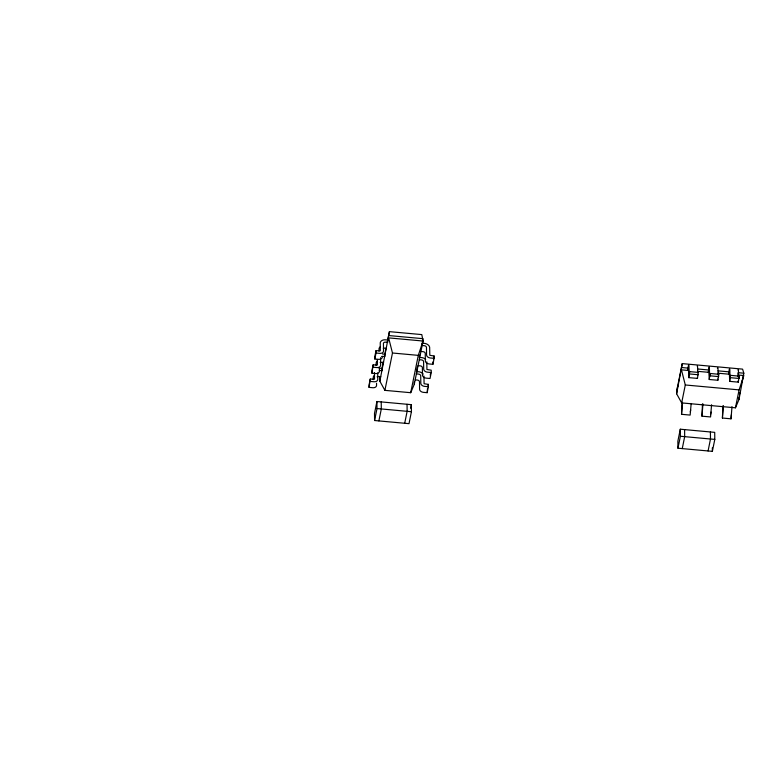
<?xml version="1.0" encoding="UTF-8"?>
<svg xmlns="http://www.w3.org/2000/svg" width="783" height="783" viewBox="0 0 783 783"><rect width="100%" height="100%" fill="white"/><g stroke="black" fill="none" stroke-linecap="round" stroke-linejoin="round"><path stroke-width="1.17" d="M690.684 409.891L690.293 411.897M374.47 372.61L374.519 379.158L370.251 379.06L369.038 385.04L369.067 387.379L372.825 387.732A3.807 2.711 11.5 0 0 376.564 385.334L376.535 383.21M377.357 359.485L377.377 365.015L373.129 364.868L371.915 370.839L371.945 373.188L375.703 373.54A3.807 2.711 11.5 0 0 379.442 371.142L379.403 367.951M374.822 358.996L376.036 353.025L379.794 353.368A3.807 2.711 11.5 0 0 383.533 350.97L383.435 343.531A2.173 1.546 11.5 0 1 385.569 342.171L387.722 342.367L387.693 340.018L384.835 339.783A5.442 3.876 11.5 0 0 380.244 342.729L380.274 350.774L376.006 350.676L374.793 356.647L374.822 358.996L378.581 359.348A3.807 2.711 11.5 0 0 382.319 356.95M369.067 387.379L370.251 379.06M371.945 373.188L373.129 364.868M379.843 381.204L389.425 331.649L421.792 334.595L423.055 341.026L414.266 384.345L410.713 392.704L384.893 390.355L379.843 381.204L380.274 376.613M381.908 368.754L383.357 361.57M384.815 354.386L385.999 348.366M387.291 342.005L389.425 331.649M376.917 401.522L374.499 413.473L374.587 420.52L409.01 423.662L411.427 411.711L411.349 404.664L376.917 401.522L377.005 408.56L374.587 420.52M384.893 390.355L392.469 353.006L388.632 337.884L423.055 341.026L418.288 355.365L410.713 392.704M378.884 420.911L381.311 408.961L381.223 401.914M404.703 423.27L407.131 411.31L407.043 404.273M423.936 376.065L424.083 383.729L428.34 384.365L428.37 386.714L424.601 386.371A3.807 2.711 11.5 0 1 420.804 383.288L420.716 375.85A2.173 1.546 11.5 0 0 418.543 374.088L416.39 373.892L417.319 366.826M419.708 355.032L419.228 357.391L422.096 357.635A5.442 3.876 11.5 0 1 425.678 359.466M422.34 342.034L423.026 338.677L388.603 335.535M410.615 408.246L411.349 404.664M427.528 388.348L427.156 392.684L423.388 392.342A3.807 2.711 11.5 0 1 419.59 389.259L419.502 381.82A2.173 1.546 11.5 0 0 417.329 380.058L415.176 379.863M427.939 386.352L428.34 384.365M430.21 375.155L430.611 373.158M433.488 358.966L434.095 355.981L429.808 355.296L429.652 347.241A5.442 3.876 11.5 0 0 424.973 343.443L422.115 343.16L422.145 345.509L424.298 345.704A2.173 1.546 11.5 0 1 426.471 347.466L426.559 354.905A3.807 2.711 11.5 0 0 430.356 357.988L434.125 358.33L434.095 355.981M427.156 392.684L428.37 386.714M426.813 361.873L426.931 369.488L431.218 370.173L431.247 372.522L430.033 378.492L426.265 378.15A3.807 2.711 11.5 0 1 422.468 375.067L422.38 367.628A2.173 1.546 11.5 0 0 420.207 365.867L418.053 365.671M420.931 351.479L423.084 351.675A2.173 1.546 11.5 0 1 425.257 353.436L425.345 360.875A3.807 2.711 11.5 0 0 429.143 363.958L432.911 364.301L434.125 358.33M676.581 391.412L682.257 363.615L742.587 369.126L743.821 373.197L739.005 399.457L735.452 407.816L681.66 402.902L676.61 393.761L677.696 386.088M676.61 393.761L682.257 363.615M681.66 402.902L685.291 384.972L681.455 369.85L687.914 370.447L688.286 366.141A5.442 0.577 -84.8 0 1 688.981 366.297L689.089 374.352M687.914 370.447L688.433 368.353L688.805 377.631L697.467 378.395L698.299 372.405L689.686 371.622L689.138 374.313M691.135 403.93L690.146 415.088L681.543 414.305L682.531 403.147M689.686 371.622L688.805 377.631M680.29 429.211L677.863 441.172L677.951 448.209L712.373 451.351L714.801 439.4L714.713 432.363L680.29 429.211L680.378 436.258L677.951 448.209M682.257 448.6L684.675 436.65L684.596 429.613M710.132 373.481L709.574 376.202L709.418 368.167A5.442 0.577 -84.8 0 0 708.723 368.01L708.351 372.307L708.869 370.222L709.241 379.491L717.903 380.264L718.735 374.274L710.132 373.481L709.241 379.491M711.561 404.742L710.582 416.957L701.979 416.174L702.958 403.95M710.553 414.608L711.072 412.064M718.393 375.967L718.735 374.274M708.077 450.959L710.494 439.009L710.406 431.962M728.787 374.176L729.159 369.87A5.442 0.577 -84.8 0 1 729.854 370.026L729.971 378.091L730.568 375.351L739.172 376.134L738.291 382.143L729.687 381.36L729.316 372.082L728.787 374.176L718.031 373.197M731.997 406.602L731.028 418.827L722.415 418.034L723.394 405.819M730.568 375.351L729.687 381.36M731.342 414.784L731.028 418.827M738.829 377.827L739.172 376.134M735.452 407.816L739.083 389.885L743.85 375.546L738.467 375.057M739.455 394.71L739.945 392.322M741.883 382.76L743.096 376.789M379.814 378.855L380.264 376.731M379.08 368.167L381.938 368.401L381.967 370.75L379.814 370.555A2.173 1.546 11.5 0 0 379.256 370.555M681.425 367.501L687.885 368.098M697.682 368.989L708.439 369.968M718.001 370.848L728.758 371.827M738.447 372.708L743.821 373.197M697.712 371.338L708.468 372.316M689.715 373.971L698.328 374.754M710.161 375.83L718.765 376.623M730.598 377.7L739.201 378.483M386.508 348.337L384.355 348.141A2.173 1.546 11.5 0 0 383.288 348.249M392.469 353.006L418.288 355.365M382.554 354.004L384.815 354.21L384.844 356.559L382.691 356.363A2.173 1.546 11.5 0 0 381.615 356.471M419.267 359.7L421.42 359.896A2.173 1.546 11.5 0 1 423.593 361.658L423.681 369.096A3.807 2.711 11.5 0 0 427.479 372.179L431.247 372.522M685.291 384.972L739.083 389.885M383.631 362.529L381.478 362.333A2.173 1.546 11.5 0 0 380.176 362.539M373.148 367.217L376.917 367.56A3.807 2.711 11.5 0 0 380.646 365.162L380.558 357.723M416.36 371.543L419.218 371.827A5.442 3.876 11.5 0 1 423.202 374.117M380.753 376.721L378.6 376.525A2.173 1.546 11.5 0 0 377.083 376.848M370.271 381.409L374.039 381.752A3.807 2.711 11.5 0 0 377.768 379.354L377.69 372.982M377.005 408.56L411.427 411.711M680.378 436.258L714.801 439.4M738.291 382.143L738.115 380.978M717.805 380.235L717.668 379.109M697.359 378.375L697.261 377.866M737.968 372.953L738.056 376.721M738.976 397.108L739.005 399.457M738.535 376.535L738.467 370.809A5.442 0.577 -84.8 0 0 737.968 369.977M722.915 405.858L722.415 418.034M718.099 374.666L718.021 368.95A5.442 0.577 -84.8 0 0 717.424 368.411M712.334 447.837L712.373 451.351M702.468 403.989L701.979 416.174M697.663 372.796L697.584 367.08A5.442 0.577 -84.8 0 0 697.173 366.033M682.032 402.129L681.543 414.305M432.882 361.952L432.911 364.301M414.236 381.996L414.266 384.345M379.021 351.264L379.031 348.709A5.442 3.876 11.5 0 1 379.383 347.75M376.006 350.676L376.036 353.025M376.143 365.455L376.153 362.901A5.442 3.876 11.5 0 1 377.2 361.12M373.266 379.647L373.276 377.093A5.442 3.876 11.5 0 1 373.931 375.703M379.686 347.319A5.442 3.876 11.5 0 1 380.078 346.928"/></g></svg>
